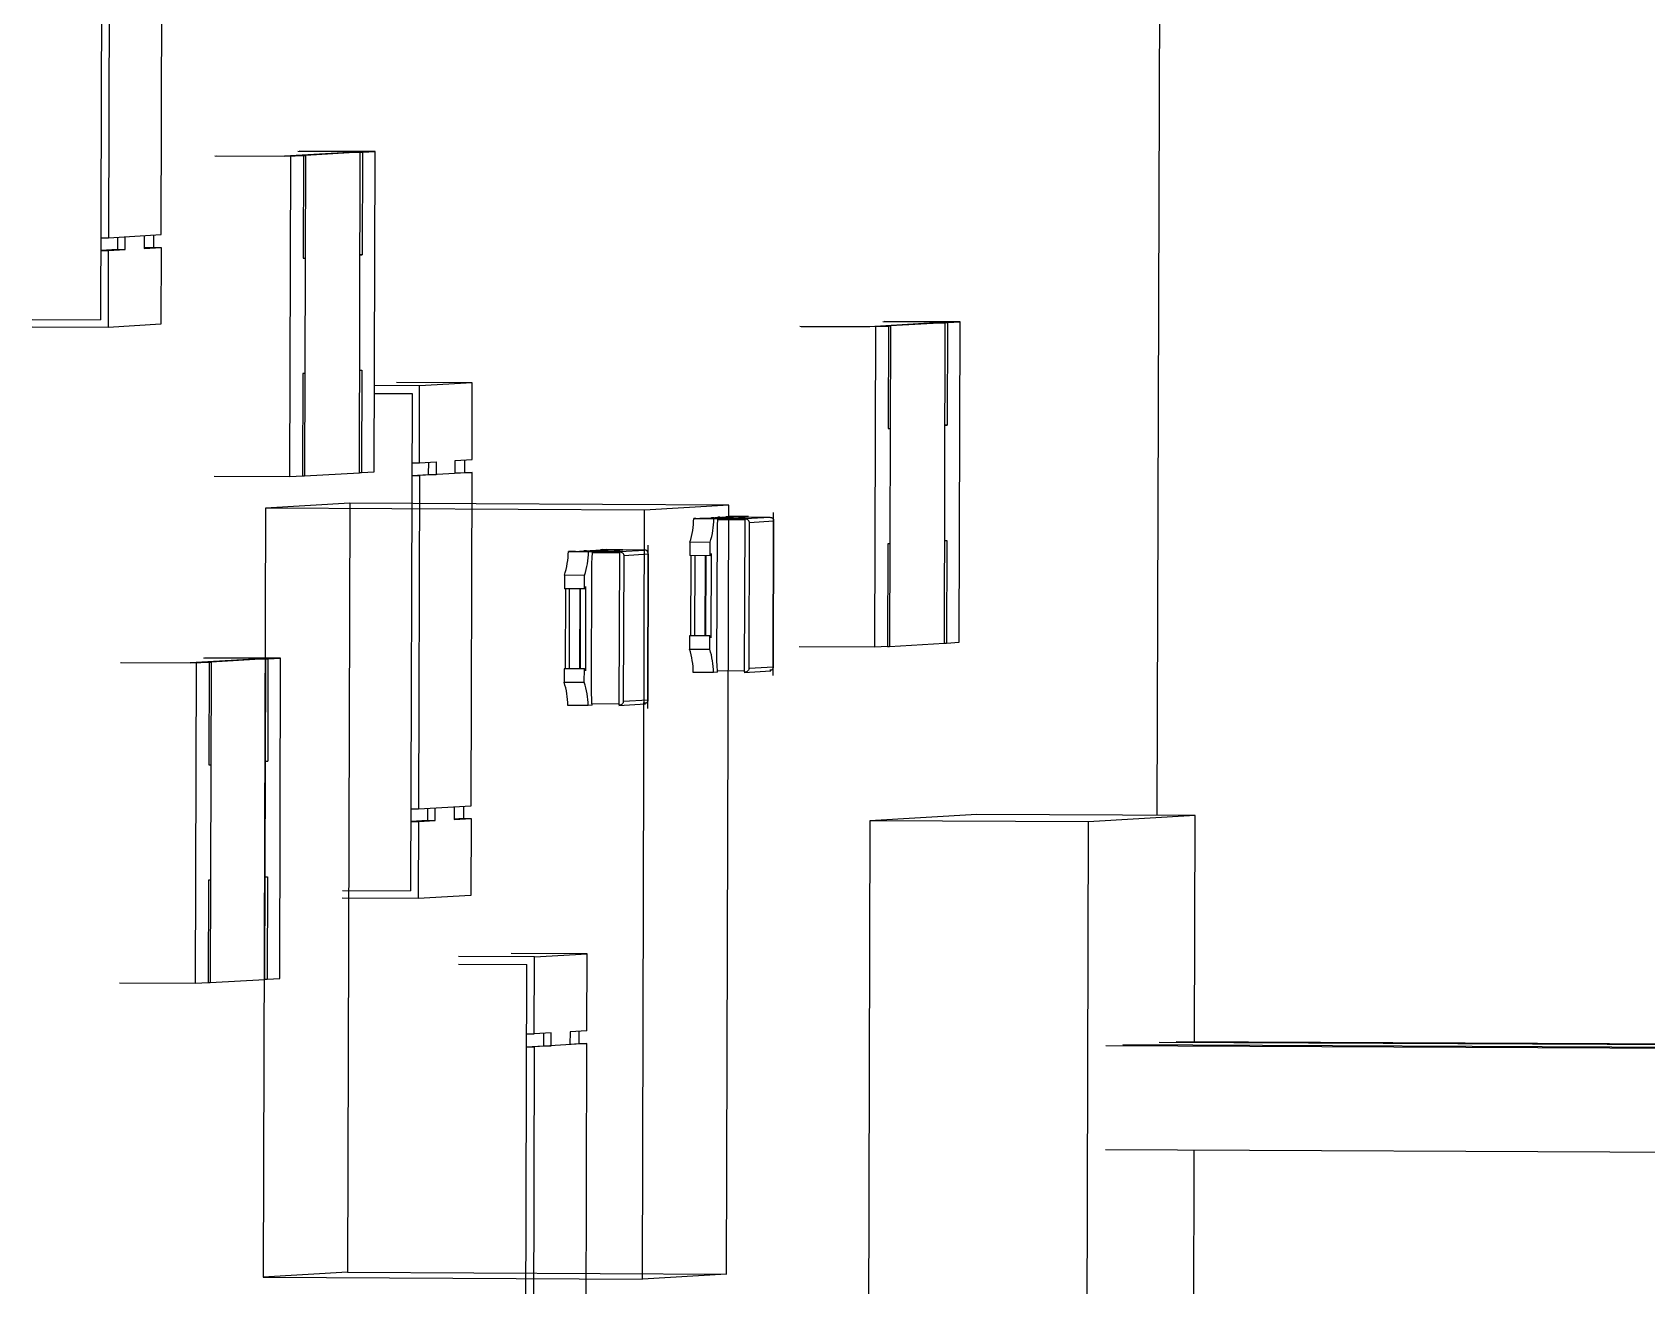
# Model space of a CAD drawing. Header units: millimetres. Extents: x -31.6 to 57.7, y -27.5 to 38.1.
# Drawn here: x -26.13 to -19.83, y 0.49 to 5.38 of the extents above; entities that cross this region are included whole.
import ezdxf

# ---------------------------------------------------------------- set-up
doc = ezdxf.new("R2010")
doc.units = ezdxf.units.MM

msp = doc.modelspace()

# ---------------------------------------------------------------- linework, layer by layer
at = {"color": 7, "linetype": 'Continuous', "lineweight": 25}
for p, q in [((-21.7356, 2.3278), (-21.7227, 6.7145)), ((-25.8544, 6.2017), (-25.8601, 4.2618)), ((-25.8257, 5.8815), (-25.8295, 4.5816)), ((-25.624, 4.5938), (-25.6202, 5.8937)), ((-24.8232, 4.918), (-25.1422, 4.8991)), ((-25.0895, 4.9192), (-24.8232, 4.918)), ((-24.7886, 4.9181), (-25.0846, 4.9195)), ((-24.8676, 4.9153), (-24.838, 4.9152)), ((-24.8676, 4.9148), (-24.8676, 4.9153)), ((-24.838, 4.9152), (-24.8392, 4.5152)), ((-24.838, 4.9152), (-24.7886, 4.9181)), ((-24.7923, 3.6682), (-24.7886, 4.9181)), ((-25.1175, 4.8987), (-25.4134, 4.9)), ((-25.4085, 4.9003), (-25.1422, 4.8991)), ((-25.1212, 3.6487), (-25.1175, 4.8987)), ((-25.0682, 4.9016), (-25.1175, 4.8987)), ((-25.0978, 4.9017), (-25.0682, 4.9016)), ((-25.0896, 4.9022), (-25.06, 4.9021)), ((-25.0896, 4.9017), (-25.0896, 4.9022)), ((-25.0682, 4.9016), (-25.0694, 4.5016)), ((-25.06, 4.9021), (-25.0637, 3.6521)), ((-24.8462, 4.9147), (-25.06, 4.9021)), ((-24.8758, 4.9148), (-24.8462, 4.9147)), ((-24.8499, 3.6648), (-24.8462, 4.9147)), ((-25.8591, 4.5817), (-25.8295, 4.5816)), ((-25.8295, 4.5816), (-25.624, 4.5938)), ((-25.7934, 4.5837), (-25.7935, 4.5356)), ((-25.7639, 4.5355), (-25.7638, 4.5855)), ((-25.6898, 4.5899), (-25.6899, 4.5399)), ((-25.6537, 4.5439), (-25.6899, 4.5418)), ((-25.6899, 4.5399), (-25.6241, 4.5438)), ((-25.6536, 4.592), (-25.6537, 4.5439)), ((-25.6537, 4.5439), (-25.6241, 4.5438)), ((-25.6241, 4.5438), (-25.625, 4.2438)), ((-25.7935, 4.5356), (-25.8593, 4.5317)), ((-25.8593, 4.5317), (-25.8297, 4.5316)), ((-25.8297, 4.5316), (-25.8306, 4.2316)), ((-25.8297, 4.5316), (-25.7639, 4.5355)), ((-25.7935, 4.5356), (-25.7639, 4.5355)), ((-25.0694, 4.5016), (-25.0612, 4.5021)), ((-25.0694, 4.5021), (-25.0612, 4.5021)), ((-24.8474, 4.5153), (-24.8392, 4.5152)), ((-24.8392, 4.5152), (-24.8474, 4.5147)), ((-25.8306, 4.2316), (-26.1265, 4.233)), ((-26.1264, 4.263), (-25.8601, 4.2618)), ((-25.625, 4.2438), (-25.8306, 4.2316)), ((-22.8342, 4.2339), (-23.1301, 4.2353)), ((-23.1252, 4.2355), (-22.8588, 4.2343)), ((-22.5398, 4.2532), (-22.8588, 4.2343)), ((-22.8379, 2.9839), (-22.8342, 4.2339)), ((-22.7848, 4.2368), (-22.8342, 4.2339)), ((-22.8144, 4.2369), (-22.7848, 4.2368)), ((-22.8062, 4.2374), (-22.7766, 4.2373)), ((-22.8062, 4.2369), (-22.8062, 4.2374)), ((-22.8061, 4.2544), (-22.5398, 4.2532)), ((-22.5053, 4.2533), (-22.8012, 4.2547)), ((-22.7848, 4.2368), (-22.786, 3.8368)), ((-22.7766, 4.2373), (-22.7803, 2.9873)), ((-22.5628, 4.2499), (-22.7766, 4.2373)), ((-22.5924, 4.2501), (-22.5628, 4.2499)), ((-22.5842, 4.2505), (-22.5546, 4.2504)), ((-22.5842, 4.25), (-22.5842, 4.2505)), ((-22.5665, 3), (-22.5628, 4.2499)), ((-22.5546, 4.2504), (-22.5558, 3.8504)), ((-22.5546, 4.2504), (-22.5053, 4.2533)), ((-22.509, 3.0034), (-22.5053, 4.2533)), ((-25.0707, 4.0516), (-25.0719, 3.6516)), ((-25.0625, 4.0521), (-25.0707, 4.0516)), ((-24.8487, 4.0648), (-24.8405, 4.0652)), ((-24.8405, 4.0652), (-24.8417, 3.6653)), ((-24.7914, 3.9744), (-24.6443, 3.9737)), ((-24.6146, 4.0036), (-24.7913, 4.0044)), ((-24.4091, 4.0158), (-24.705, 4.0171)), ((-24.6443, 3.9737), (-24.65, 2.0338)), ((-24.6155, 3.7036), (-24.6146, 4.0036)), ((-24.4091, 4.0158), (-24.6146, 4.0036)), ((-24.4099, 3.7158), (-24.4091, 4.0158)), ((-22.564, 3.8505), (-22.5558, 3.8504)), ((-22.5558, 3.8504), (-22.564, 3.8499)), ((-22.786, 3.8368), (-22.7778, 3.8373)), ((-22.786, 3.8373), (-22.7778, 3.8373)), ((-25.0637, 3.6521), (-24.8499, 3.6648)), ((-24.8499, 3.6653), (-24.8417, 3.6653)), ((-24.8417, 3.6653), (-24.7923, 3.6682)), ((-24.6452, 3.6538), (-24.5795, 3.6576)), ((-24.6451, 3.7038), (-24.6155, 3.7036)), ((-24.4101, 3.6658), (-24.6156, 3.6536)), ((-24.6155, 3.7036), (-24.5497, 3.7075)), ((-24.5795, 3.6576), (-24.5793, 3.7058)), ((-24.5795, 3.6576), (-24.5499, 3.6575)), ((-24.5497, 3.7075), (-24.5499, 3.6575)), ((-24.4759, 3.6619), (-24.4757, 3.7119)), ((-24.4759, 3.6638), (-24.4397, 3.6659)), ((-24.4757, 3.7119), (-24.4099, 3.7158)), ((-24.4395, 3.714), (-24.4397, 3.6659)), ((-24.4397, 3.6659), (-24.4101, 3.6658)), ((-24.4139, 2.3658), (-24.4101, 3.6658)), ((-25.1212, 3.6487), (-25.4171, 3.6501)), ((-25.0719, 3.6516), (-25.1212, 3.6487)), ((-25.0719, 3.6522), (-25.0637, 3.6521)), ((-24.6452, 3.6538), (-24.6156, 3.6536)), ((-24.6156, 3.6536), (-24.6195, 2.3537)), ((-24.8873, 3.5455), (-25.2161, 3.526)), ((-24.8873, 3.5455), (-24.8961, 0.5456)), ((-23.4077, 3.5385), (-24.8873, 3.5455)), ((-23.4077, 3.5385), (-23.7366, 3.5191)), ((-23.4165, 0.5387), (-23.4077, 3.5385)), ((-25.2161, 3.526), (-25.225, 0.5262)), ((-23.7366, 3.5191), (-25.2161, 3.526)), ((-23.7454, 0.5193), (-23.7366, 3.5191)), ((-23.5361, 3.4864), (-23.5447, 3.4859)), ((-23.5447, 3.4859), (-23.4658, 3.4855)), ((-23.5361, 3.4864), (-23.5164, 3.4863)), ((-23.5215, 3.486), (-23.3941, 3.4936)), ((-23.4821, 3.4858), (-23.5215, 3.486)), ((-23.4668, 3.4867), (-23.4821, 3.4858)), ((-23.4759, 3.4893), (-23.4512, 3.4908)), ((-23.466, 3.4893), (-23.4759, 3.4893)), ((-23.4759, 3.4887), (-23.4759, 3.4893)), ((-23.4505, 3.4864), (-23.4702, 3.4865)), ((-23.3698, 3.4925), (-23.4668, 3.4867)), ((-23.4658, 3.4855), (-23.4505, 3.4864)), ((-23.4414, 3.4908), (-23.4512, 3.4908)), ((-23.3443, 3.4811), (-23.4507, 3.4816)), ((-23.3435, 3.4862), (-23.4505, 3.4867)), ((-23.4104, 3.4939), (-23.4189, 3.4933)), ((-23.4189, 3.4933), (-23.3992, 3.4933)), ((-23.3315, 3.4935), (-23.4104, 3.4939)), ((-23.3546, 3.4934), (-23.3941, 3.4936)), ((-23.3546, 3.4934), (-23.3698, 3.4925)), ((-23.3698, 3.4925), (-23.2465, 3.4919)), ((-23.3665, 3.4927), (-23.3468, 3.4926)), ((-23.3468, 3.4926), (-23.3315, 3.4935)), ((-23.3461, 2.8886), (-23.3443, 3.4836)), ((-23.3439, 3.4861), (-23.246, 3.4919)), ((-23.3288, 2.9012), (-23.3271, 3.4712)), ((-23.3271, 3.4712), (-23.2334, 3.4767)), ((-23.2334, 3.4767), (-23.235, 2.9068)), ((-23.2349, 2.8743), (-23.2331, 3.5092)), ((-23.4541, 2.9264), (-23.4526, 3.4463)), ((-24.0257, 3.3575), (-24.0342, 3.357)), ((-24.0342, 3.357), (-23.9553, 3.3566)), ((-24.0059, 3.3574), (-24.0257, 3.3575)), ((-24.011, 3.3571), (-23.8836, 3.3646)), ((-24.011, 3.3571), (-23.9716, 3.3569)), ((-23.9736, 3.3599), (-23.949, 3.3614)), ((-23.9638, 3.3599), (-23.9736, 3.3599)), ((-23.9736, 3.3593), (-23.9736, 3.3599)), ((-23.9563, 3.3578), (-23.9716, 3.3569)), ((-23.94, 3.3575), (-23.9597, 3.3576)), ((-23.8593, 3.3635), (-23.9563, 3.3578)), ((-23.9553, 3.3566), (-23.94, 3.3575)), ((-23.949, 3.3614), (-23.9391, 3.3613)), ((-23.8338, 3.3522), (-23.9402, 3.3527)), ((-23.833, 3.3572), (-23.94, 3.3577)), ((-23.8999, 3.3649), (-23.9085, 3.3644)), ((-23.8887, 3.3643), (-23.9085, 3.3644)), ((-23.821, 3.3645), (-23.8999, 3.3649)), ((-23.8441, 3.3644), (-23.8836, 3.3646)), ((-23.8441, 3.3644), (-23.8593, 3.3635)), ((-23.736, 3.363), (-23.8593, 3.3635)), ((-23.856, 3.3637), (-23.8363, 3.3636)), ((-23.8363, 3.3636), (-23.821, 3.3645)), ((-23.8356, 2.7597), (-23.8338, 3.3547)), ((-23.8334, 3.3572), (-23.7356, 3.363)), ((-23.8183, 2.7723), (-23.8166, 3.3422)), ((-23.8166, 3.3422), (-23.7229, 3.3478)), ((-23.7229, 3.3478), (-23.7245, 2.7778)), ((-23.7244, 2.7454), (-23.7226, 3.3816)), ((-23.56, 3.3936), (-23.5602, 3.3414)), ((-23.4813, 3.341), (-23.5602, 3.3414)), ((-23.4811, 3.3932), (-23.56, 3.3936)), ((-23.5561, 3.3414), (-23.557, 3.0287)), ((-23.5406, 3.0286), (-23.5396, 3.3413)), ((-23.5002, 3.3411), (-23.5011, 3.0284)), ((-23.4978, 3.0284), (-23.4969, 3.3411)), ((-23.4813, 3.341), (-23.4811, 3.3932)), ((-23.4771, 3.3495), (-23.4781, 3.0203)), ((-22.7873, 3.3868), (-22.7885, 2.9869)), ((-22.7791, 3.3873), (-22.7873, 3.3868)), ((-22.5654, 3.4), (-22.5571, 3.4005)), ((-22.5571, 3.4005), (-22.5583, 3.0005)), ((-23.9437, 2.7974), (-23.9421, 3.3174)), ((-24.0495, 3.2647), (-24.0497, 3.2124)), ((-23.9706, 3.2643), (-24.0495, 3.2647)), ((-23.9708, 3.2121), (-23.9706, 3.2643)), ((-23.9667, 3.2206), (-23.9676, 2.8914)), ((-23.9708, 3.2121), (-24.0497, 3.2124)), ((-24.0456, 3.2124), (-24.0465, 2.8997)), ((-24.0301, 2.8997), (-24.0291, 3.2123)), ((-23.9897, 3.2122), (-23.9906, 2.8995)), ((-23.9873, 2.8995), (-23.9864, 3.2121)), ((-23.5611, 3.0287), (-23.5613, 2.9765)), ((-23.4822, 3.0283), (-23.5611, 3.0287)), ((-23.4824, 2.9761), (-23.4822, 3.0283)), ((-23.5613, 2.9765), (-23.4824, 2.9761)), ((-22.8379, 2.9839), (-23.1338, 2.9853)), ((-22.7885, 2.9869), (-22.8379, 2.9839)), ((-22.7885, 2.9874), (-22.7803, 2.9873)), ((-22.7803, 2.9873), (-22.5665, 3)), ((-22.5665, 3.0005), (-22.5583, 3.0005)), ((-22.5583, 3.0005), (-22.509, 3.0034)), ((-25.486, 2.9223), (-25.782, 2.9237)), ((-25.777, 2.924), (-25.5107, 2.9227)), ((-25.1917, 2.9416), (-25.5107, 2.9227)), ((-25.4897, 1.6724), (-25.486, 2.9223)), ((-25.4367, 2.9252), (-25.486, 2.9223)), ((-25.4663, 2.9254), (-25.4367, 2.9252)), ((-25.4581, 2.9258), (-25.4285, 2.9257)), ((-25.4581, 2.9253), (-25.4581, 2.9258)), ((-25.458, 2.9428), (-25.1917, 2.9416)), ((-25.1572, 2.9417), (-25.4531, 2.9431)), ((-25.4367, 2.9252), (-25.4379, 2.5252)), ((-25.4285, 2.9257), (-25.4322, 1.6758)), ((-25.2147, 2.9383), (-25.4285, 2.9257)), ((-25.2443, 2.9385), (-25.2147, 2.9383)), ((-25.2361, 2.939), (-25.2065, 2.9388)), ((-25.2361, 2.9384), (-25.2361, 2.939)), ((-25.2184, 1.6884), (-25.2147, 2.9383)), ((-25.2065, 2.9388), (-25.2077, 2.5389)), ((-25.2065, 2.9388), (-25.1572, 2.9417)), ((-25.1609, 1.6918), (-25.1572, 2.9417)), ((-24.0506, 2.8998), (-24.0508, 2.8475)), ((-23.9717, 2.8994), (-24.0506, 2.8998)), ((-23.9719, 2.8472), (-23.9717, 2.8994)), ((-23.235, 2.9068), (-23.3288, 2.9012)), ((-24.0508, 2.8475), (-23.9719, 2.8472)), ((-23.4676, 2.8856), (-23.5465, 2.8859)), ((-23.4522, 2.8865), (-23.4676, 2.8856)), ((-23.3461, 2.8911), (-23.4524, 2.8916)), ((-23.348, 2.886), (-23.2434, 2.8922)), ((-23.7245, 2.7778), (-23.8183, 2.7723)), ((-23.9571, 2.7566), (-24.036, 2.757)), ((-23.9418, 2.7575), (-23.9571, 2.7566)), ((-23.8356, 2.7622), (-23.9419, 2.7627)), ((-23.8377, 2.757), (-23.7329, 2.7632)), ((-25.4379, 2.5258), (-25.4297, 2.5257)), ((-25.4379, 2.5252), (-25.4297, 2.5257)), ((-25.2077, 2.5389), (-25.2159, 2.5384)), ((-25.2159, 2.5389), (-25.2077, 2.5389)), ((-24.6491, 2.3538), (-24.6195, 2.3537)), ((-24.6195, 2.3537), (-24.4139, 2.3658)), ((-24.5833, 2.3558), (-24.5834, 2.3077)), ((-24.5538, 2.3076), (-24.5537, 2.3576)), ((-24.4797, 2.362), (-24.4798, 2.312)), ((-24.4435, 2.3641), (-24.4437, 2.316)), ((-24.5834, 2.3077), (-24.6492, 2.3038)), ((-24.6492, 2.3038), (-24.6196, 2.3037)), ((-24.6196, 2.3037), (-24.6205, 2.0037)), ((-24.6196, 2.3037), (-24.5538, 2.3076)), ((-24.5834, 2.3077), (-24.5538, 2.3076)), ((-24.4437, 2.316), (-24.4798, 2.3139)), ((-24.4798, 2.312), (-24.4141, 2.3159)), ((-24.4437, 2.316), (-24.4141, 2.3159)), ((-24.4141, 2.3159), (-24.415, 2.0159)), ((-22.8571, 2.3064), (-22.8635, 0.1475)), ((-22.4394, 2.3311), (-22.8571, 2.3064)), ((-22.0053, 2.3024), (-22.8571, 2.3064)), ((-21.5876, 2.3271), (-22.4394, 2.3311)), ((-22.0053, 2.3024), (-22.0116, 0.1435)), ((-21.5876, 2.3271), (-22.0053, 2.3024)), ((-21.5902, 1.4463), (-21.5876, 2.3271)), ((-25.2172, 2.0884), (-25.209, 2.0889)), ((-25.209, 2.0889), (-25.2102, 1.6889)), ((-25.4392, 2.0753), (-25.4404, 1.6753)), ((-25.431, 2.0758), (-25.4392, 2.0753)), ((-24.9163, 2.0351), (-24.65, 2.0338)), ((-24.6205, 2.0037), (-24.9164, 2.0051)), ((-24.415, 2.0159), (-24.6205, 2.0037)), ((-24.1666, 1.7756), (-24.4625, 1.777)), ((-23.961, 1.7878), (-24.2569, 1.7892)), ((-24.1675, 1.4757), (-24.1666, 1.7756)), ((-24.1666, 1.7756), (-23.961, 1.7878)), ((-23.9619, 1.4878), (-23.961, 1.7878)), ((-24.4626, 1.747), (-24.1963, 1.7458)), ((-24.202, -0.1941), (-24.1963, 1.7458)), ((-25.4897, 1.6724), (-25.7856, 1.6738)), ((-25.4404, 1.6753), (-25.4897, 1.6724)), ((-25.4404, 1.6758), (-25.4322, 1.6758)), ((-25.4322, 1.6758), (-25.2184, 1.6884)), ((-25.2184, 1.6889), (-25.2102, 1.6889)), ((-25.2102, 1.6889), (-25.1609, 1.6918)), ((-24.1971, 1.4758), (-24.1675, 1.4757)), ((-24.1017, 1.4796), (-24.1675, 1.4757)), ((-24.1313, 1.4778), (-24.1314, 1.4297)), ((-24.1018, 1.4296), (-24.1017, 1.4796)), ((-24.0277, 1.4839), (-24.0278, 1.4339)), ((-23.9619, 1.4878), (-24.0277, 1.4839)), ((-23.9916, 1.438), (-23.9915, 1.4861)), ((-24.1972, 1.4258), (-24.1314, 1.4297)), ((-24.1972, 1.4258), (-24.1676, 1.4257)), ((-24.1676, 1.4257), (-24.1714, 0.1257)), ((-23.9621, 1.4378), (-24.1676, 1.4257)), ((-24.1314, 1.4297), (-24.1018, 1.4296)), ((-24.0278, 1.4358), (-23.9916, 1.438)), ((-23.9916, 1.438), (-23.9621, 1.4378)), ((-23.9659, 0.1379), (-23.9621, 1.4378)), ((-21.9368, 1.4303), (-19.1558, 1.4173)), ((-21.87, 1.4343), (-19.089, 1.4213)), ((-18.947, 1.4297), (-21.728, 1.4427)), ((-21.6612, 1.4466), (-18.8802, 1.4336)), ((-19.157, 1.011), (-21.938, 1.0239)), ((-21.5939, 0.1682), (-21.5914, 1.0223)), ((-24.8961, 0.5456), (-25.225, 0.5262)), ((-25.225, 0.5262), (-23.7454, 0.5193)), ((-24.8961, 0.5456), (-23.4165, 0.5387)), ((-23.4165, 0.5387), (-23.7454, 0.5193))]:
    msp.add_line(p, q, dxfattribs=at)
at = {"color": 7, "linetype": 'Continuous', "lineweight": 25, "flags": 128}
for points in [[(-23.4668, 3.4867), (-23.4669, 3.4866), (-23.467, 3.4865)], [(-23.9563, 3.3578), (-23.9564, 3.3577), (-23.9565, 3.3576)]]:
    msp.add_lwpolyline(points, dxfattribs=at)
at = {"color": 7, "linetype": 'Continuous', "lineweight": 25}
for centre, radius, start, end in [((-23.8608, 3.4909), 0.3161, 342.07519, 359.09844), ((-23.7819, 3.4905), 0.3161, 342.07519, 359.09844), ((-24.7395, 3.5348), 1.2899, 356.06569, 357.85017), ((-24.3503, 3.3619), 0.3161, 342.07519, 359.09844), ((-24.2714, 3.3616), 0.3161, 342.07519, 359.09844), ((-25.229, 3.4059), 1.2899, 356.06569, 357.85017), ((-23.5293, 3.3696), 0.0559, 329.17693, 338.86686), ((-24.0188, 3.2407), 0.0559, 329.17693, 338.86686), ((-23.5229, 3.0025), 0.0482, 21.70648, 32.40944), ((-23.8435, 2.884), 0.297, 0.37989, 18.14551), ((-23.7646, 2.8836), 0.297, 0.37989, 18.14551), ((-24.0124, 2.8736), 0.0482, 21.70648, 32.40944), ((-24.7176, 2.8463), 1.266, 1.81878, 3.62569), ((-24.333, 2.755), 0.297, 0.37989, 18.14551), ((-24.2541, 2.7547), 0.297, 0.37989, 18.14551), ((-25.2071, 2.7174), 1.266, 1.81878, 3.62569)]:
    msp.add_arc(centre, radius, start, end, dxfattribs=at)
for points, knots in [([(-23.3271, 3.4712), (-23.3277, 3.4734), (-23.3289, 3.4773), (-23.3332, 3.4811), (-23.3369, 3.483), (-23.3395, 3.4838), (-23.342, 3.4841), (-23.3436, 3.4838), (-23.3443, 3.4836)], [0, 0, 0, 0, 0.343502, 0.616146, 0.729168, 0.828679, 0.917603, 1, 1, 1, 1]), ([(-23.2456, 3.4894), (-23.2449, 3.4896), (-23.2434, 3.4899), (-23.2411, 3.4896), (-23.2388, 3.4888), (-23.2358, 3.4869), (-23.2331, 3.4829), (-23.2332, 3.4789), (-23.2334, 3.4767)], [0, 0, 0, 0, 0.0823972, 0.1713207, 0.2708316, 0.3838541, 0.6564976, 1, 1, 1, 1]), ([(-23.8166, 3.3422), (-23.8172, 3.3444), (-23.8184, 3.3483), (-23.8227, 3.3522), (-23.8264, 3.3541), (-23.829, 3.3548), (-23.8315, 3.3551), (-23.8331, 3.3548), (-23.8338, 3.3547)], [0, 0, 0, 0, 0.343502, 0.616146, 0.729168, 0.828679, 0.917603, 1, 1, 1, 1]), ([(-23.7229, 3.3478), (-23.7228, 3.3501), (-23.7226, 3.3543), (-23.7255, 3.3589), (-23.7285, 3.3612), (-23.7308, 3.3623), (-23.7332, 3.3629), (-23.7348, 3.3629), (-23.7356, 3.363)], [0, 0, 0, 0, 0.343502, 0.616146, 0.729168, 0.828679, 0.917603, 1, 1, 1, 1]), ([(-23.3288, 2.9012), (-23.3294, 2.8989), (-23.3306, 2.8947), (-23.3348, 2.8902), (-23.3384, 2.8879), (-23.341, 2.8868), (-23.3435, 2.8862), (-23.3449, 2.8862), (-23.3457, 2.8862)], [0, 0, 0, 0, 0.343502, 0.616146, 0.729168, 0.828679, 0.917603, 1, 1, 1, 1]), ([(-23.235, 2.9068), (-23.2349, 2.9046), (-23.2348, 2.9007), (-23.2376, 2.8969), (-23.2406, 2.895), (-23.2428, 2.8943), (-23.2451, 2.894), (-23.2467, 2.8943), (-23.2474, 2.8945)], [0, 0, 0, 0, 0.343502, 0.616146, 0.729168, 0.828679, 0.917603, 1, 1, 1, 1]), ([(-23.7245, 2.7778), (-23.7244, 2.7757), (-23.7243, 2.7718), (-23.7271, 2.7679), (-23.7301, 2.7661), (-23.7323, 2.7653), (-23.7346, 2.7651), (-23.7362, 2.7654), (-23.7369, 2.7655)], [0, 0, 0, 0, 0.343502, 0.616146, 0.729168, 0.828679, 0.917603, 1, 1, 1, 1]), ([(-23.8356, 2.7597), (-23.8348, 2.7596), (-23.8333, 2.7592), (-23.8308, 2.7595), (-23.8281, 2.7603), (-23.8244, 2.7622), (-23.8201, 2.7661), (-23.8189, 2.7701), (-23.8183, 2.7723)], [0, 0, 0, 0, 0.082397, 0.171321, 0.270832, 0.383854, 0.656498, 1, 1, 1, 1])]:
    msp.add_open_spline(points, degree=3, knots=knots, dxfattribs=at)

doc.saveas('drawing.dxf')
